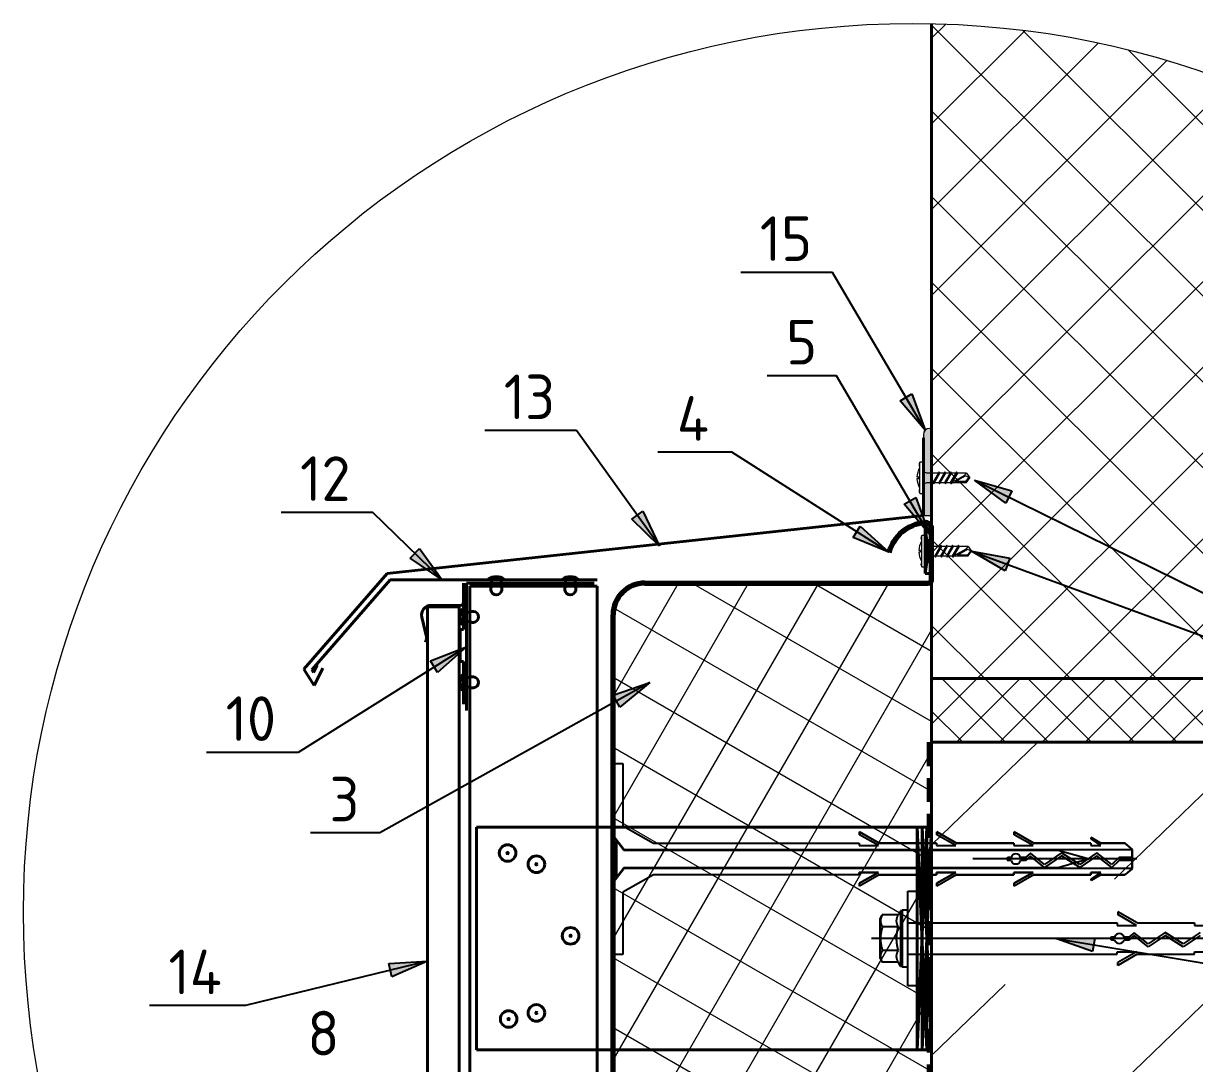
# Model space of a CAD drawing. Header units: millimetres. Extents: x -3689 to 2955806, y -724709 to -635850.
# Drawn here: x 2940518.4 to 2940886.1, y -719325.7 to -718999 of the extents above; entities that cross this region are included whole.
import ezdxf

# ---------------------------------------------------------------- set-up
doc = ezdxf.new("R2010")
doc.units = ezdxf.units.MM
doc.linetypes.add('DASHED2', pattern=[0.375, 0.25, -0.125])
for name, color, linetype, lineweight in [('_PP_Hatch', 9, 'Continuous', 9), ('_PP_Primary Line Continuous', 3, 'Continuous', 40), ('_Выноска', 7, 'Continuous', 15), ('K_Dim', 165, 'Continuous', 13), ('гидроветрозащита', 10, 'Continuous', 70), ('Гидроизоляция монолита', 30, 'DASHED2', 50), ('Штрих Мин. Вата', 40, 'Continuous', 15)]:
    doc.layers.add(name, color=color, linetype=linetype, lineweight=lineweight)
doc.layers.add('S-METL', color=14, linetype='Continuous')
doc.styles.add('GOST-2.304_Type-B', font='')
doc.styles.get('GOST-2.304_Type-B').set_extended_font_data('GOST Common')

# ---------------------------------------------------------------- blocks, each defined once
blk = doc.blocks.new('4.2x16')
at = {"lineweight": 0}
for p, q in [((-1.2, 5.3), (-1.2, -5.3)), ((14.88, 1.6), (16, 0))]:
    blk.add_line(p, q, dxfattribs=at)
for points in [[(0, -5.3), (0, 5.3, 0.414214), (-0.2, 5.5), (-1, 5.5, 0.414214), (-1.2, 5.3, 0.209763), (-1.2, 3.8)], [(-1.2, 3.6, 0.114819), (-2.1, 0.25), (-1.6, 0.25), (-1.6, -0.25), (-2.1, -0.25, 0.114819), (-1.2, -3.6)], [(0, 3.1, 0.414214), (1.5, 1.6), (3.3, 1.6), (3.59, 2.1)], [(14.23, -0.83, 0.131652), (14.88, -1.6), (16, 0), (14.23, -0.83), (9.88, 1.6), (14.88, 1.6), (14.72, 1.3), (15.72, -0.13)], [(-1.2, -3.8, 0.209763), (-1.2, -5.3, 0.414214), (-1, -5.5), (-0.2, -5.5, 0.414214), (0, -5.3)], [(5.15, -1.6), (1.5, -1.6, 0.414214), (0, -3.1)]]:
    blk.add_lwpolyline(points, format="xyb", dxfattribs=at)
for points in [[(0, -1.6), (0, -1.6), (0, 1.6)], [(3.59, 2.1), (5.44, -2.1)], [(3.88, 1.6), (5.3, 1.6)], [(5.59, 2.1), (7.44, -2.1)], [(5.88, 1.6), (7.3, 1.6)], [(7.59, 2.1), (9.44, -2.1)], [(7.88, 1.6), (9.3, 1.6)], [(14.72, 1.3), (11.03, 1.3), (14.57, -0.67)], [(7.15, -1.6), (5.73, -1.6)], [(9.15, -1.6), (7.73, -1.6)], [(11.15, -1.6), (9.73, -1.6)], [(11.73, -1.6), (11.44, -2.1)], [(14.88, -1.6), (11.73, -1.6)]]:
    blk.add_lwpolyline(points, dxfattribs=at)
for points in [[(3.59, 2.1), (5.73, -1.6), (5.44, -2.1), (3.3, 1.6)], [(5.3, 1.6), (5.59, 2.1), (7.73, -1.6), (7.44, -2.1)], [(7.3, 1.6), (7.59, 2.1), (9.73, -1.6), (9.44, -2.1)], [(9.59, 2.1), (11.44, -2.1), (9.3, 1.6), (9.59, 2.1), (11.73, -1.6)]]:
    blk.add_lwpolyline(points, close=True, dxfattribs=at)
blk = doc.blocks.new('*U385')
blk.add_blockref('4.2x16', (0, 0))

msp = doc.modelspace()

# ---------------------------------------------------------------- hatches: boundary and pattern name
for points in [[(2940801.57, -719126.8), (2940793.67, -719117.52), (2940797.32, -719115.38)], [(2940817.02, -719142.44), (2940828.72, -719145.85), (2940826.85, -719149.65)], [(2940802.84, -719159.31), (2940794.94, -719150.04), (2940798.59, -719147.89)], [(2940718.15, -719163.19), (2940709.43, -719154.68), (2940712.86, -719152.21)], [(2940790.17, -719165.13), (2940778.92, -719160.47), (2940781.19, -719156.9)], [(2940649.9, -719173.79), (2940639.82, -719166.94), (2940642.77, -719163.91)], [(2940816.12, -719164.79), (2940828.11, -719166.95), (2940826.65, -719170.92)], [(2940657.57, -719194.79), (2940648.44, -719202.86), (2940646.23, -719199.24)], [(2940715.08, -719206.04), (2940705.63, -719213.73), (2940703.57, -719210.03)], [(2940842.61, -719286.47), (2940854.8, -719286.35), (2940854.1, -719290.52)], [(2940842.61, -719286.47), (2940854.8, -719286.35), (2940854.1, -719290.52)], [(2940645.28, -719293.53), (2940634.13, -719298.45), (2940633.12, -719294.34)]]:
    msp.add_hatch(color=256).paths.add_polyline_path(points, flags=0)
at = {"layer": '_Выноска'}
h = msp.add_hatch(color=256, dxfattribs=at)
h.set_gradient(color2=(0, 0, 0))
edge = h.paths.add_edge_path()
edge.add_line((2940800.99, -719128.59), (2940800.99, -719153.59))
edge.add_line((2940800.99, -719153.59), (2940803.57, -719153.59))
edge.add_line((2940803.57, -719153.59), (2940803.57, -719126.21))
edge.add_line((2940803.57, -719126.21), (2940802.99, -719126.21))
edge.add_arc((2940802.99, -719128.21), 2, 90, 180)
edge.add_line((2940800.99, -719128.21), (2940800.99, -719128.59))

# ---------------------------------------------------------------- linework, layer by layer
for p, q in [((2940772.45, -719077.19), (2940743.65, -719077.19)), ((2940801.57, -719126.8), (2940772.45, -719077.19)), ((2940773.72, -719109.71), (2940751.92, -719109.71)), ((2940802.84, -719159.31), (2940773.72, -719109.71)), ((2940793.67, -719117.52), (2940797.32, -719115.38)), ((2940797.32, -719115.38), (2940801.57, -719126.8)), ((2940801.57, -719126.8), (2940793.67, -719117.52)), ((2940692.05, -719126.89), (2940663.25, -719126.89)), ((2940718.15, -719163.19), (2940692.05, -719126.89)), ((2940740.8, -719133.67), (2940717.6, -719133.67)), ((2940790.17, -719165.13), (2940740.8, -719133.67)), ((2940817.02, -719142.44), (2940997.21, -719231.31)), ((2940817.02, -719142.44), (2940828.72, -719145.85)), ((2940826.85, -719149.65), (2940817.02, -719142.44)), ((2940794.94, -719150.04), (2940798.59, -719147.89)), ((2940798.59, -719147.89), (2940802.84, -719159.31)), ((2940828.72, -719145.85), (2940826.85, -719149.65)), ((2940628.09, -719152.57), (2940599.29, -719152.57)), ((2940649.9, -719173.79), (2940628.09, -719152.57)), ((2940709.43, -719154.68), (2940712.86, -719152.21)), ((2940712.86, -719152.21), (2940718.15, -719163.19)), ((2940802.84, -719159.31), (2940794.94, -719150.04)), ((2940718.15, -719163.19), (2940709.43, -719154.68)), ((2940778.92, -719160.47), (2940781.19, -719156.9)), ((2940781.19, -719156.9), (2940790.17, -719165.13)), ((2940790.17, -719165.13), (2940778.92, -719160.47)), ((2940639.82, -719166.94), (2940642.77, -719163.91)), ((2940649.9, -719173.79), (2940639.82, -719166.94)), ((2940642.77, -719163.91), (2940649.9, -719173.79)), ((2940816.12, -719164.79), (2940997.21, -719231.31)), ((2940816.12, -719164.79), (2940828.11, -719166.95)), ((2940826.65, -719170.92), (2940816.12, -719164.79)), ((2940828.11, -719166.95), (2940826.65, -719170.92)), ((2940657.57, -719194.79), (2940604.71, -719227.98)), ((2940646.23, -719199.24), (2940657.57, -719194.79)), ((2940657.57, -719194.79), (2940648.44, -719202.86)), ((2940648.44, -719202.86), (2940646.23, -719199.24)), ((2940715.08, -719206.04), (2940630.31, -719253.26)), ((2940703.57, -719210.03), (2940715.08, -719206.04)), ((2940715.08, -719206.04), (2940705.63, -719213.73)), ((2940705.63, -719213.73), (2940703.57, -719210.03)), ((2940604.71, -719227.98), (2940575.91, -719227.98)), ((2940630.31, -719253.26), (2940608.51, -719253.26)), ((2940704.71, -719267.17), (2940704.71, -719255.77)), ((2940704.71, -719255.77), (2940704.71, -719255.77)), ((2940704.71, -719255.77), (2940704.71, -719255.77)), ((2940704.71, -719255.77), (2940706.94, -719258.67)), ((2940706.94, -719258.67), (2940706.94, -719258.67)), ((2940706.94, -719258.67), (2940843.33, -719258.67)), ((2940843.33, -719258.67), (2940853.04, -719261.47)), ((2940853.04, -719261.47), (2940843.33, -719264.27)), ((2940706.94, -719264.27), (2940704.71, -719267.17)), ((2940843.33, -719264.27), (2940706.94, -719264.27)), ((2940704.71, -719267.17), (2940704.71, -719267.17)), ((2940704.71, -719267.17), (2940704.71, -719267.17)), ((2940704.71, -719267.17), (2940704.71, -719267.17)), ((2940842.61, -719286.47), (2940854.8, -719286.35)), ((2940842.61, -719286.47), (2940854.8, -719286.35)), ((2940842.61, -719286.47), (2940968.18, -719307.35)), ((2940854.1, -719290.52), (2940842.61, -719286.47)), ((2940842.61, -719286.47), (2940968.18, -719307.35)), ((2940854.1, -719290.52), (2940842.61, -719286.47)), ((2940854.8, -719286.35), (2940854.1, -719290.52)), ((2940854.8, -719286.35), (2940854.1, -719290.52)), ((2940645.28, -719293.53), (2940588.17, -719307.54)), ((2940633.12, -719294.34), (2940645.28, -719293.53)), ((2940634.13, -719298.45), (2940633.12, -719294.34)), ((2940645.28, -719293.53), (2940634.13, -719298.45)), ((2940588.17, -719307.54), (2940557.97, -719307.54))]:
    msp.add_line(p, q)
at = {"color": 1}
for p, q in [((2940703.57, -719291.47), (2940703.57, -719231.47)), ((2940703.57, -719231.47), (2940706.57, -719231.47)), ((2940706.57, -719231.47), (2940706.57, -719251.09)), ((2940706.57, -719251.09), (2940716.29, -719256.47)), ((2940703.57, -719268.12), (2940703.57, -719254.82)), ((2940703.57, -719254.82), (2940704.21, -719254.82)), ((2940704.21, -719254.82), (2940704.21, -719254.82)), ((2940704.21, -719254.82), (2940707, -719258.47)), ((2940780.98, -719253.85), (2940780.98, -719252.94)), ((2940780.98, -719252.94), (2940787.1, -719256.47)), ((2940786.89, -719257.25), (2940780.98, -719253.84)), ((2940805.24, -719253.84), (2940805.24, -719252.94)), ((2940805.24, -719252.94), (2940811.36, -719256.47)), ((2940811.15, -719257.25), (2940805.24, -719253.84)), ((2940835.62, -719256.47), (2940829.5, -719252.94)), ((2940829.5, -719252.94), (2940829.5, -719253.85)), ((2940829.5, -719253.84), (2940829.5, -719252.94)), ((2940829.5, -719252.94), (2940835.62, -719256.47)), ((2940835.41, -719257.25), (2940829.5, -719253.84)), ((2940835.41, -719257.25), (2940829.5, -719253.84)), ((2940856.74, -719256.47), (2940853.68, -719254.7)), ((2940853.68, -719254.7), (2940853.68, -719255.16)), ((2940853.68, -719255.16), (2940853.68, -719254.7)), ((2940853.68, -719254.7), (2940856.74, -719256.47)), ((2940856.74, -719257.25), (2940853.68, -719255.15)), ((2940856.74, -719257.25), (2940853.68, -719255.16)), ((2940707, -719258.47), (2940866.51, -719258.47)), ((2940716.29, -719256.47), (2940780.82, -719256.47)), ((2940780.82, -719256.47), (2940780.82, -719257.25)), ((2940780.82, -719257.25), (2940786.89, -719257.25)), ((2940787.1, -719256.47), (2940805.08, -719256.47)), ((2940805.08, -719256.47), (2940805.08, -719257.25)), ((2940805.08, -719257.25), (2940811.15, -719257.25)), ((2940811.36, -719256.47), (2940829.34, -719256.47)), ((2940816.57, -719256.47), (2940829.34, -719256.47)), ((2940829.34, -719256.47), (2940829.34, -719257.25)), ((2940829.34, -719256.47), (2940829.34, -719257.25)), ((2940829.34, -719257.25), (2940835.41, -719257.25)), ((2940829.34, -719257.25), (2940835.41, -719257.25)), ((2940853.6, -719256.47), (2940835.62, -719256.47)), ((2940835.62, -719256.47), (2940853.6, -719256.47)), ((2940835.62, -719256.47), (2940853.6, -719256.47)), ((2940853.6, -719256.47), (2940853.6, -719257.25)), ((2940853.6, -719256.47), (2940853.6, -719257.25)), ((2940853.6, -719257.25), (2940856.74, -719257.25)), ((2940853.6, -719257.25), (2940856.74, -719257.25)), ((2940864.22, -719256.47), (2940856.74, -719256.47)), ((2940856.74, -719256.47), (2940864.22, -719256.47)), ((2940866.57, -719258.43), (2940864.22, -719256.47)), ((2940864.22, -719256.47), (2940866.51, -719258.47)), ((2940866.51, -719258.47), (2940866.51, -719264.47)), ((2940866.57, -719264.42), (2940866.57, -719258.51)), ((2940868.01, -719261.47), (2940816.57, -719261.47)), ((2940828.53, -719261), (2940827.71, -719261)), ((2940828.53, -719261.94), (2940827.71, -719261.94)), ((2940833.01, -719261), (2940831.53, -719261)), ((2940833.01, -719261.94), (2940831.53, -719261.94)), ((2940833.01, -719261.94), (2940832.06, -719261.94)), ((2940834.64, -719259.62), (2940833.01, -719261)), ((2940834.64, -719260.55), (2940833.01, -719261.94)), ((2940839.05, -719263.16), (2940834.64, -719259.62)), ((2940839.05, -719264.09), (2940834.64, -719260.55)), ((2940844.4, -719259.54), (2940839.05, -719263.16)), ((2940844.4, -719260.47), (2940839.05, -719264.09)), ((2940850.09, -719263.16), (2940844.4, -719259.54)), ((2940850.09, -719264.09), (2940844.4, -719260.47)), ((2940855.44, -719259.54), (2940850.09, -719263.16)), ((2940855.44, -719260.47), (2940850.09, -719264.09)), ((2940860.16, -719263.16), (2940855.44, -719259.54)), ((2940860.16, -719264.09), (2940855.44, -719260.47)), ((2940862.5, -719261.01), (2940860.16, -719263.16)), ((2940862.5, -719261.94), (2940860.16, -719264.09)), ((2940866.18, -719261.01), (2940862.5, -719261.01)), ((2940866.18, -719261.94), (2940862.5, -719261.94)), ((2940866.18, -719261.94), (2940866.18, -719261.01)), ((2940707, -719264.47), (2940704.21, -719268.12)), ((2940716.29, -719266.47), (2940706.57, -719271.85)), ((2940866.51, -719264.47), (2940707, -719264.47)), ((2940780.82, -719266.47), (2940716.29, -719266.47)), ((2940780.82, -719266.47), (2940780.82, -719265.68)), ((2940780.82, -719265.68), (2940786.89, -719265.68)), ((2940786.89, -719265.68), (2940780.82, -719265.68)), ((2940780.82, -719265.68), (2940780.82, -719266.47)), ((2940786.89, -719265.68), (2940780.98, -719269.09)), ((2940780.98, -719269.08), (2940786.89, -719265.68)), ((2940787.1, -719266.47), (2940780.98, -719270)), ((2940787.1, -719266.47), (2940780.98, -719270)), ((2940805.08, -719266.47), (2940787.1, -719266.47)), ((2940811.15, -719265.68), (2940805.08, -719265.68)), ((2940805.08, -719265.68), (2940805.08, -719266.47)), ((2940805.24, -719269.08), (2940811.15, -719265.68)), ((2940811.36, -719266.47), (2940805.24, -719270)), ((2940829.34, -719266.47), (2940811.36, -719266.47)), ((2940816.57, -719266.47), (2940829.34, -719266.47)), ((2940829.34, -719266.47), (2940829.34, -719265.68)), ((2940829.34, -719265.68), (2940835.41, -719265.68)), ((2940835.41, -719265.68), (2940829.34, -719265.68)), ((2940829.34, -719265.68), (2940829.34, -719266.47)), ((2940835.41, -719265.68), (2940829.5, -719269.09)), ((2940829.5, -719269.09), (2940835.41, -719265.68)), ((2940835.62, -719266.47), (2940829.5, -719270)), ((2940835.62, -719266.47), (2940829.5, -719270)), ((2940835.62, -719266.47), (2940853.6, -719266.47)), ((2940853.6, -719266.47), (2940835.62, -719266.47)), ((2940853.6, -719266.47), (2940853.6, -719265.68)), ((2940853.6, -719265.68), (2940856.74, -719265.68)), ((2940856.74, -719265.68), (2940853.6, -719265.68)), ((2940853.6, -719265.68), (2940853.6, -719266.47)), ((2940856.74, -719265.68), (2940853.68, -719267.78)), ((2940853.68, -719267.77), (2940856.74, -719265.68)), ((2940856.74, -719266.47), (2940853.68, -719268.23)), ((2940856.74, -719266.47), (2940853.68, -719268.23)), ((2940856.74, -719266.47), (2940864.22, -719266.47)), ((2940864.22, -719266.47), (2940856.74, -719266.47)), ((2940866.51, -719264.47), (2940864.22, -719266.47)), ((2940866.57, -719264.51), (2940864.22, -719266.47)), ((2940704.21, -719268.12), (2940703.57, -719268.12)), ((2940704.21, -719268.12), (2940704.21, -719268.12)), ((2940780.98, -719270), (2940780.98, -719269.08)), ((2940780.98, -719270), (2940780.98, -719269.08)), ((2940805.24, -719270), (2940805.24, -719269.08)), ((2940829.5, -719270), (2940829.5, -719269.08)), ((2940829.5, -719270), (2940829.5, -719269.09)), ((2940853.68, -719268.23), (2940853.68, -719267.77)), ((2940853.68, -719268.23), (2940853.68, -719267.77)), ((2940706.57, -719271.85), (2940706.57, -719291.47)), ((2940706.57, -719291.47), (2940703.57, -719291.47))]:
    msp.add_line(p, q, dxfattribs=at)
at = {"color": 9, "ltscale": 7}
for p, q in [((2940787.1, -719256.47), (2940780.98, -719252.94)), ((2940780.98, -719252.94), (2940780.98, -719253.85)), ((2940811.36, -719256.47), (2940805.24, -719252.94)), ((2940805.24, -719252.94), (2940805.24, -719253.85)), ((2940811.15, -719257.25), (2940805.24, -719253.84)), ((2940787.1, -719256.47), (2940805.08, -719256.47)), ((2940805.08, -719256.47), (2940787.1, -719256.47)), ((2940805.08, -719256.47), (2940805.08, -719257.25)), ((2940805.08, -719257.25), (2940811.15, -719257.25)), ((2940811.36, -719256.47), (2940829.34, -719256.47)), ((2940829.34, -719256.47), (2940811.36, -719256.47)), ((2940787.1, -719266.47), (2940805.08, -719266.47)), ((2940805.08, -719266.47), (2940805.08, -719265.68)), ((2940805.08, -719265.68), (2940811.15, -719265.68)), ((2940811.15, -719265.68), (2940805.24, -719269.09)), ((2940811.36, -719266.47), (2940805.24, -719270)), ((2940811.36, -719266.47), (2940829.34, -719266.47)), ((2940805.24, -719270), (2940805.24, -719269.08)), ((2940796.1, -719277.55), (2940794.34, -719277.55)), ((2940794.34, -719277.55), (2940794.34, -719295.38)), ((2940796.1, -719295.38), (2940796.1, -719277.55)), ((2940868.12, -719281.55), (2940862, -719278.02)), ((2940862, -719278.02), (2940862, -719278.94)), ((2940867.91, -719282.34), (2940862, -719278.93)), ((2940796.1, -719281.55), (2940861.84, -719281.55)), ((2940861.84, -719281.55), (2940861.84, -719282.34)), ((2940861.84, -719282.34), (2940867.91, -719282.34)), ((2940867.14, -719284.62), (2940865.51, -719286)), ((2940871.55, -719288.16), (2940867.14, -719284.62)), ((2940868.12, -719281.55), (2940886.1, -719281.55)), ((2940868.12, -719281.55), (2940886.1, -719281.55)), ((2940876.9, -719284.54), (2940871.55, -719288.16)), ((2940882.59, -719288.16), (2940876.9, -719284.54)), ((2940887.94, -719284.54), (2940882.59, -719288.16)), ((2940886.1, -719281.55), (2940886.1, -719282.34)), ((2940886.1, -719282.34), (2940889.24, -719282.34)), ((2940861.03, -719286), (2940860.21, -719286)), ((2940861.03, -719286.94), (2940860.21, -719286.94)), ((2940865.51, -719286), (2940864.03, -719286)), ((2940865.51, -719286.94), (2940864.03, -719286.94)), ((2940865.51, -719286.94), (2940864.56, -719286.94)), ((2940867.14, -719285.55), (2940865.51, -719286.94)), ((2940871.55, -719289.09), (2940867.14, -719285.55)), ((2940876.9, -719285.47), (2940871.55, -719289.09)), ((2940882.59, -719289.09), (2940876.9, -719285.47)), ((2940887.94, -719285.47), (2940882.59, -719289.09)), ((2940796.1, -719291.38), (2940861.84, -719291.38)), ((2940861.84, -719291.38), (2940861.84, -719290.6)), ((2940861.84, -719290.6), (2940867.91, -719290.6)), ((2940867.91, -719290.6), (2940862, -719294)), ((2940868.12, -719291.38), (2940862, -719294.91)), ((2940868.12, -719291.38), (2940886.1, -719291.38)), ((2940886.1, -719291.38), (2940886.1, -719290.6)), ((2940886.1, -719290.6), (2940889.24, -719290.6)), ((2940794.34, -719295.38), (2940796.1, -719295.38)), ((2940862, -719294.91), (2940862, -719293.99))]:
    msp.add_line(p, q, dxfattribs=at)
at = {"color": 9, "ltscale": 5}
for p, q in [((2940796.1, -719271.61), (2940799.07, -719271.61)), ((2940796.1, -719301.33), (2940796.1, -719271.61)), ((2940799.07, -719271.61), (2940799.07, -719301.33)), ((2940793.85, -719277.74), (2940793.16, -719279.03)), ((2940793.85, -719277.74), (2940793.85, -719295.19)), ((2940787.41, -719280.22), (2940788.1, -719279.03)), ((2940787.41, -719292.71), (2940787.41, -719280.22)), ((2940793.16, -719279.03), (2940788.1, -719279.03)), ((2940793.16, -719282.75), (2940788.1, -719282.75)), ((2940793.16, -719290.18), (2940788.1, -719290.18)), ((2940787.41, -719292.71), (2940788.1, -719293.9)), ((2940793.16, -719293.9), (2940788.1, -719293.9)), ((2940793.85, -719295.19), (2940793.16, -719293.9)), ((2940799.07, -719301.33), (2940796.1, -719301.33))]:
    msp.add_line(p, q, dxfattribs=at)
at = {"color": 9}
for p, q in [((2940794.34, -719277.74), (2940793.85, -719277.74)), ((2940794.34, -719295.19), (2940793.85, -719295.19))]:
    msp.add_line(p, q, dxfattribs=at)
at = {"color": 9, "ltscale": 3}
msp.add_line((2940794.34, -719277.74), (2940794.34, -719295.19), dxfattribs=at)
at = {"color": 9, "ltscale": 10}
msp.add_line((2940900.51, -719286.47), (2940784.71, -719286.47), dxfattribs=at)
at = {"color": 1}
for centre, radius, start, end in [((2940827.71, -719261.47), 0.471, 90, 270), ((2940830.03, -719261.47), 1.57, 17.4576, 162.5424), ((2940830.03, -719261.47), 1.57, 197.4576, 342.5424)]:
    msp.add_arc(centre, radius, start, end, dxfattribs=at)
at = {"color": 9, "ltscale": 7}
for centre, radius, start, end in [((2940862.53, -719286.47), 1.57, 17.4576, 162.5424), ((2940860.21, -719286.47), 0.471, 90, 270), ((2940862.53, -719286.47), 1.57, 197.4576, 342.5424)]:
    msp.add_arc(centre, radius, start, end, dxfattribs=at)
at = {"color": 9, "ltscale": 5}
for points in [[(2940788.1, -719279.03), (2940787.02, -719280.89), (2940788.1, -719282.75)], [(2940793.16, -719282.75), (2940792.09, -719280.89), (2940793.16, -719279.03)], [(2940788.1, -719282.75), (2940787.02, -719286.47), (2940788.1, -719290.18)], [(2940793.16, -719290.18), (2940792.09, -719286.47), (2940793.16, -719282.75)], [(2940788.1, -719290.18), (2940787.02, -719292.04), (2940788.1, -719293.9)], [(2940793.16, -719293.9), (2940792.09, -719292.04), (2940793.16, -719290.18)]]:
    msp.add_rational_spline(points, [1.31624349047, 1.51986706708, 1.31624349047], degree=2, dxfattribs=at)
at = {"layer": '_PP_Hatch', "linetype": 'Continuous', "ltscale": 10}
for p, q in [((2940803.57, -719257), (2940836.92, -719224.79)), ((2940803.57, -719274.79), (2940803.57, -719224.79)), ((2940860.95, -719267.8), (2940905.48, -719224.79)), ((2940803.57, -719389.41), (2940953.57, -719244.56)), ((2940843.83, -719284.34), (2940843.83, -719284.34)), ((2940803.57, -719323.21), (2940826.7, -719300.88)), ((2940803.57, -719364.79), (2940803.57, -719314.79))]:
    msp.add_line(p, q, dxfattribs=at)
at = {"layer": '_PP_Hatch', "ltscale": 10}
msp.add_line((2940803.57, -719224.79), (2940803.57, -719557.34), dxfattribs=at)
at = {"layer": '_PP_Primary Line Continuous', "ltscale": 10}
for p, q in [((2940803.57, -718999.03), (2940803.57, -719204.79)), ((2940803.57, -719174.79), (2940713.57, -719174.79)), ((2940803.57, -719488.79), (2940803.57, -719174.79)), ((2940703.57, -719184.79), (2940703.57, -719474.79)), ((2940803.57, -719204.79), (2940953.57, -719204.79)), ((2940953.57, -719224.79), (2940803.57, -719224.79)), ((2940803.57, -719224.79), (2940803.57, -719557.34))]:
    msp.add_line(p, q, dxfattribs=at)
at = {"layer": '_PP_Primary Line Continuous'}
for p, q in [((2940800.99, -719129.21), (2940800.99, -719153.59)), ((2940800.99, -719153.59), (2940632.67, -719171.79)), ((2940632.67, -719171.79), (2940606.49, -719201.8)), ((2940633.57, -719173.79), (2940608.97, -719202.01)), ((2940632.67, -719171.79), (2940632.67, -719171.79)), ((2940698.57, -719173.79), (2940633.57, -719173.79)), ((2940697.57, -719174.79), (2940657.57, -719174.79)), ((2940657.57, -719174.79), (2940657.57, -719214.79)), ((2940655.28, -719182.28), (2940645.28, -719182.28)), ((2940645.28, -719182.28), (2940645.28, -719482.28)), ((2940655.28, -719482.28), (2940655.28, -719182.28)), ((2940606.49, -719201.8), (2940609.65, -719206.95)), ((2940608.97, -719202.01), (2940609.49, -719202.86)), ((2940609.49, -719202.86), (2940610.65, -719200.58)), ((2940609.65, -719206.95), (2940612.43, -719201.49))]:
    msp.add_line(p, q, dxfattribs=at)
at = {"layer": '_PP_Primary Line Continuous', "color": 116, "true_color": 0x136734}
for p, q in [((2940803.57, -719157.79), (2940801.57, -719157.79)), ((2940801.57, -719157.79), (2940801.57, -719171.79)), ((2940801.57, -719157.79), (2940803.57, -719171.79)), ((2940803.57, -719157.79), (2940801.57, -719171.79)), ((2940803.57, -719171.79), (2940803.57, -719157.79)), ((2940803.57, -719171.79), (2940803.57, -719157.79)), ((2940664.38, -719173.54), (2940664.38, -719173.79)), ((2940664.38, -719173.79), (2940665.38, -719173.79)), ((2940665.38, -719173.79), (2940665.38, -719175.8)), ((2940668.38, -719175.8), (2940668.38, -719173.79)), ((2940668.38, -719173.79), (2940669.38, -719173.79)), ((2940669.38, -719173.79), (2940669.38, -719173.54)), ((2940687.63, -719173.54), (2940687.63, -719173.79)), ((2940687.63, -719173.79), (2940688.63, -719173.79)), ((2940688.63, -719173.79), (2940688.63, -719175.8)), ((2940691.63, -719175.8), (2940691.63, -719173.79)), ((2940691.63, -719173.79), (2940692.63, -719173.79)), ((2940692.63, -719173.79), (2940692.63, -719173.54)), ((2940801.57, -719171.79), (2940803.57, -719171.79)), ((2940656.57, -719182.91), (2940656.32, -719182.91)), ((2940656.57, -719183.91), (2940656.57, -719182.91)), ((2940658.58, -719183.91), (2940656.57, -719183.91)), ((2940656.32, -719187.91), (2940656.57, -719187.91)), ((2940656.57, -719187.91), (2940656.57, -719186.91)), ((2940656.57, -719186.91), (2940658.58, -719186.91)), ((2940656.57, -719203.49), (2940656.32, -719203.49)), ((2940656.57, -719204.49), (2940656.57, -719203.49)), ((2940658.58, -719204.49), (2940656.57, -719204.49)), ((2940656.57, -719208.49), (2940656.57, -719207.49)), ((2940656.57, -719207.49), (2940658.58, -719207.49)), ((2940656.32, -719208.49), (2940656.57, -719208.49))]:
    msp.add_line(p, q, dxfattribs=at)
at = {"layer": '_PP_Primary Line Continuous', "color": 6}
for p, q in [((2940656.57, -719174.79), (2940656.57, -719180.79)), ((2940656.57, -719189.39), (2940656.57, -719174.79)), ((2940655.57, -719181.79), (2940646.39, -719181.79)), ((2940643.47, -719185.5), (2940644.96, -719191.63)), ((2940655.57, -719199.39), (2940655.57, -719189.39)), ((2940655.57, -719189.39), (2940656.57, -719189.39)), ((2940644.91, -719192.76), (2940644.7, -719193.35)), ((2940656.57, -719199.39), (2940655.57, -719199.39)), ((2940656.57, -719212.79), (2940656.57, -719199.39))]:
    msp.add_line(p, q, dxfattribs=at)
at = {"layer": '_PP_Primary Line Continuous', "color": 217, "true_color": 0x93278f}
for p, q in [((2940658.57, -719488.79), (2940658.57, -719175.79)), ((2940658.57, -719175.79), (2940698.57, -719175.79)), ((2940698.57, -719175.79), (2940698.57, -719488.79))]:
    msp.add_line(p, q, dxfattribs=at)
at = {"layer": '_PP_Primary Line Continuous', "color": 159, "true_color": 0x22346e}
for p, q in [((2940660.63, -719251.47), (2940802.07, -719251.47)), ((2940660.63, -719321.47), (2940660.63, -719251.47)), ((2940799.07, -719321.47), (2940799.07, -719251.47)), ((2940799.07, -719251.47), (2940802.07, -719251.47)), ((2940802.07, -719251.47), (2940799.07, -719321.47)), ((2940802.07, -719321.47), (2940799.07, -719251.47)), ((2940802.07, -719251.47), (2940802.07, -719321.47)), ((2940802.07, -719321.47), (2940660.63, -719321.47)), ((2940802.07, -719321.47), (2940799.07, -719321.47)), ((2940799.07, -719321.47), (2940802.07, -719321.47))]:
    msp.add_line(p, q, dxfattribs=at)
at = {"layer": '_PP_Primary Line Continuous', "color": 146, "true_color": 0x105689}
for p, q in [((2940800.57, -719321.47), (2940800.57, -719251.47)), ((2940800.57, -719251.47), (2940803.57, -719251.47)), ((2940803.57, -719251.47), (2940800.57, -719321.47)), ((2940803.57, -719321.47), (2940800.57, -719251.47)), ((2940803.57, -719321.47), (2940800.57, -719321.47)), ((2940800.57, -719321.47), (2940803.57, -719321.47))]:
    msp.add_line(p, q, dxfattribs=at)
at = {"layer": '_PP_Primary Line Continuous', "color": 7}
for centre, radius in [((2940670.43, -719259.59), 2.61), ((2940670.43, -719259.59), 0.21), ((2940679.49, -719263.11), 2.61), ((2940679.49, -719263.11), 0.21), ((2940690.21, -719285.6), 2.61), ((2940690.21, -719285.6), 0.21), ((2940670.77, -719311.74), 2.61), ((2940679.49, -719309.83), 2.61), ((2940679.49, -719309.83), 0.21), ((2940670.77, -719311.74), 0.21)]:
    msp.add_circle(centre, radius, dxfattribs=at)
at = {"layer": '_PP_Primary Line Continuous', "color": 116, "true_color": 0x136734}
for centre, radius, start, end in [((2940666.88, -719177.4), 4.6, 57.0941, 122.9059), ((2940690.13, -719177.4), 4.6, 57.0941, 122.9059), ((2940666.88, -719176.73), 1.76, 148.2422, 31.7578), ((2940690.13, -719176.73), 1.76, 148.2422, 31.7578), ((2940660.18, -719185.41), 4.6, 147.0941, 212.9059), ((2940659.51, -719185.41), 1.76, 238.2422, 121.7578), ((2940660.18, -719205.99), 4.6, 147.0941, 212.9059), ((2940659.51, -719205.99), 1.76, 238.2422, 121.7578)]:
    msp.add_arc(centre, radius, start, end, dxfattribs=at)
at = {"layer": '_PP_Primary Line Continuous', "ltscale": 10}
msp.add_arc((2940713.57, -719184.79), 10, 90, 180, dxfattribs=at)
at = {"layer": '_PP_Primary Line Continuous', "color": 6}
for centre, radius, start, end in [((2940646.39, -719184.79), 3, 90, 193.6507), ((2940655.57, -719180.79), 1, 270, 0), ((2940643.02, -719192.1), 2, 340.8104, 13.6507)]:
    msp.add_arc(centre, radius, start, end, dxfattribs=at)
at = {"layer": '_Выноска'}
for p, q in [((2940803.57, -719126.21), (2940802.99, -719126.21)), ((2940803.57, -719153.59), (2940803.57, -719126.21)), ((2940800.99, -719128.21), (2940800.99, -719128.59)), ((2940800.99, -719128.59), (2940800.99, -719128.59)), ((2940800.99, -719128.59), (2940800.99, -719153.59)), ((2940800.99, -719153.59), (2940803.57, -719153.59))]:
    msp.add_line(p, q, dxfattribs=at)
msp.add_circle((2940797.63, -719278.19), 279.22, dxfattribs=at)
msp.add_arc((2940802.99, -719128.21), 2, 90, 180, dxfattribs=at)
at = {"layer": 'K_Dim'}
for p, q in [((2940803.57, -719204.79), (2940953.57, -719204.79)), ((2940803.57, -719224.79), (2940803.57, -719204.79)), ((2940953.57, -719224.79), (2940803.57, -719224.79))]:
    msp.add_line(p, q, dxfattribs=at)
at = {"layer": 'гидроветрозащита'}
for p, q in [((2940801.36, -719155.84), (2940801.36, -719155.84)), ((2940803.57, -719173.79), (2940803.57, -719157.79)), ((2940713.57, -719174.79), (2940802.57, -719174.79)), ((2940703.57, -719474.79), (2940703.57, -719184.79))]:
    msp.add_line(p, q, dxfattribs=at)
for centre, radius, start, end in [((2940802.42, -719168.5), 12.7, 94.782, 164.6312), ((2940801.72, -719157.67), 1.86, 355.9907, 101.2422), ((2940713.57, -719184.79), 10, 90, 180), ((2940802.57, -719173.79), 1, 270, 0)]:
    msp.add_arc(centre, radius, start, end, dxfattribs=at)
at = {"layer": 'Гидроизоляция монолита', "ltscale": 30}
msp.add_line((2940802.57, -719224.79), (2940802.57, -719557.36), dxfattribs=at)
at = {"layer": 'Штрих Мин. Вата', "linetype": 'Continuous'}
for p, q in [((2940803.57, -719003.6), (2940808.01, -718999.16)), ((2940953.57, -719149.49), (2940803.57, -718999.49)), ((2940803.57, -719030.54), (2940832.91, -719001.21)), ((2940953.57, -719122.55), (2940832.13, -719001.11)), ((2940803.57, -719057.48), (2940855.93, -719005.12)), ((2940953.57, -719095.61), (2940865.25, -719007.28)), ((2940803.57, -719084.42), (2940877.39, -719010.6)), ((2940803.57, -719111.36), (2940897.5, -719017.44)), ((2940803.57, -719138.3), (2940916.39, -719025.49)), ((2940953.57, -719176.43), (2940803.57, -719026.43)), ((2940803.57, -719165.24), (2940934.18, -719034.64)), ((2940803.57, -719192.18), (2940950.94, -719044.82)), ((2940953.57, -719203.37), (2940803.57, -719053.37)), ((2940817.9, -719204.79), (2940953.57, -719069.12)), ((2940928.06, -719204.79), (2940803.57, -719080.31)), ((2940844.85, -719204.79), (2940953.57, -719096.07)), ((2940901.12, -719204.79), (2940803.57, -719107.25)), ((2940871.79, -719204.79), (2940953.57, -719123.01)), ((2940874.17, -719204.79), (2940803.57, -719134.19)), ((2940847.23, -719204.79), (2940803.57, -719161.14)), ((2940703.57, -719210.4), (2940724.13, -719174.79)), ((2940703.57, -719248.5), (2940746.13, -719174.79)), ((2940703.57, -719286.6), (2940768.12, -719174.79)), ((2940703.57, -719324.7), (2940790.12, -719174.79)), ((2940803.57, -719218.24), (2940728.33, -719174.79)), ((2940803.57, -719196.24), (2940766.43, -719174.79)), ((2940803.57, -719240.23), (2940703.81, -719182.63)), ((2940820.29, -719204.79), (2940803.57, -719188.08)), ((2940703.57, -719362.8), (2940803.57, -719189.59)), ((2940803.57, -719262.23), (2940703.57, -719204.49)), ((2940803.57, -719205.65), (2940804.43, -719204.79)), ((2940803.57, -719219.12), (2940817.9, -719204.79)), ((2940826.82, -719224.79), (2940806.82, -719204.79)), ((2940811.38, -719224.79), (2940831.38, -719204.79)), ((2940840.29, -719224.79), (2940820.29, -719204.79)), ((2940824.85, -719224.79), (2940844.85, -719204.79)), ((2940853.76, -719224.79), (2940833.76, -719204.79)), ((2940838.32, -719224.79), (2940858.32, -719204.79)), ((2940867.23, -719224.79), (2940847.23, -719204.79)), ((2940851.79, -719224.79), (2940871.79, -719204.79)), ((2940880.7, -719224.79), (2940860.7, -719204.79)), ((2940865.26, -719224.79), (2940885.26, -719204.79)), ((2940894.17, -719224.79), (2940874.17, -719204.79)), ((2940878.73, -719224.79), (2940898.73, -719204.79)), ((2940813.35, -719224.79), (2940803.57, -719215.02)), ((2940803.57, -719284.23), (2940703.57, -719226.49)), ((2940703.57, -719400.9), (2940803.57, -719227.69)), ((2940803.57, -719306.22), (2940703.57, -719248.49)), ((2940703.57, -719439), (2940803.57, -719265.79)), ((2940803.57, -719328.22), (2940703.57, -719270.49)), ((2940803.57, -719350.22), (2940703.57, -719292.48)), ((2940703.76, -719476.77), (2940803.57, -719303.89)), ((2940803.57, -719372.21), (2940703.57, -719314.48))]:
    msp.add_line(p, q, dxfattribs=at)

# ---------------------------------------------------------------- block references
at = {"layer": 'S-METL', "xscale": -0.9090909090909092, "yscale": 0.9090909090909092, "zscale": 0.9090909090909092, "rotation": 180}
for p in [(2940800.99, -719141.71), (2940801.57, -719164.79)]:
    msp.add_blockref('*U385', p, dxfattribs=at)

# ---------------------------------------------------------------- texts
at = {"style": 'GOST-2.304_Type-B'}
for s, p in [('15', (2940749.65, -719073.59)), ('5', (2940757.92, -719106.11)), ('13', (2940669.25, -719123.29)), ('4', (2940723.6, -719130.07)), ('12', (2940605.29, -719148.97)), ('10', (2940581.91, -719224.38)), ('3', (2940614.51, -719249.66)), ('14', (2940563.97, -719303.94)), ('8', (2940607.56, -719323.19))]:
    msp.add_text(s, height=14, dxfattribs=at).set_placement(p)

doc.saveas('drawing.dxf')
